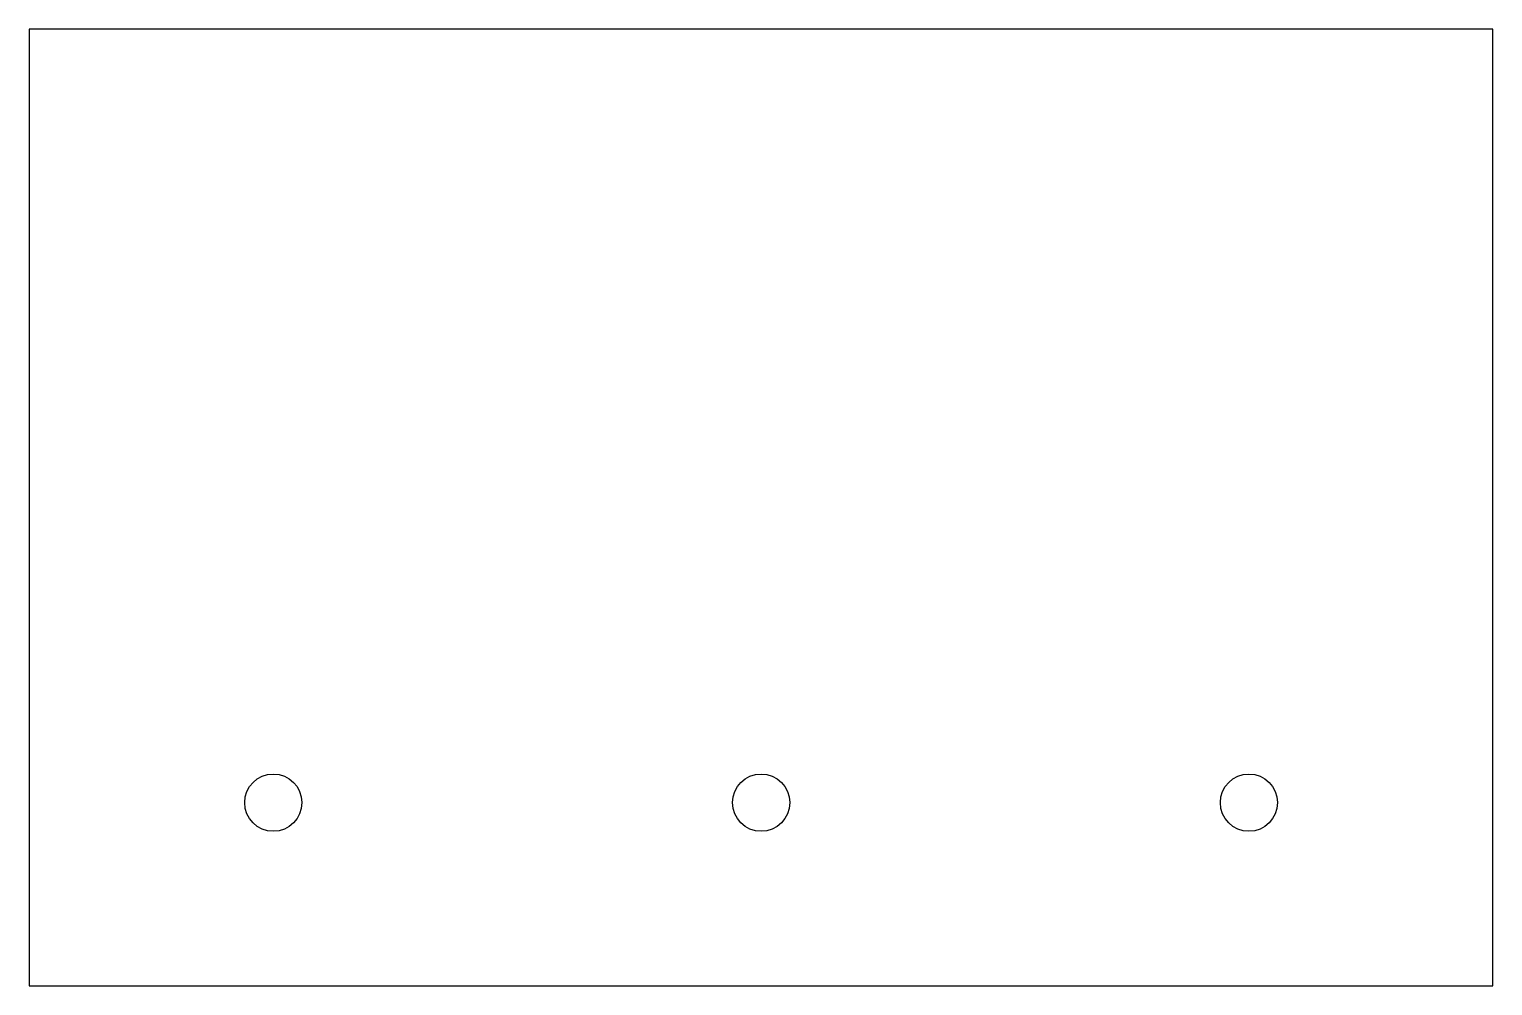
# Model space of a CAD drawing. Extents: x 0 to 24, y 0 to 15.7.
import ezdxf

# ---------------------------------------------------------------- set-up
doc = ezdxf.new("R2010")
doc.units = 0
doc.header["$MEASUREMENT"] = 0
for name, color, linetype in [('15', 4, 'CONTINUOUS'), ('BURN', 1, 'CONTINUOUS'), ('SCRIBE', 1, 'CONTINUOUS'), ('SLOTOVERLAY', 7, 'CONTINUOUS')]:
    doc.layers.add(name, color=color, linetype=linetype)

msp = doc.modelspace()

# ---------------------------------------------------------------- linework, layer by layer
at = {"layer": '15'}
for centre in [(4.002, 3), (12.002, 3), (20.002, 3)]:
    msp.add_circle(centre, 0.469, dxfattribs=at)
at = {"layer": 'BURN'}
for p, q in [((24, 15.675), (0, 15.675)), ((0, 15.675), (0, 0)), ((24, 0), (24, 15.675)), ((0, 0), (24, 0))]:
    msp.add_line(p, q, dxfattribs=at)
at = {"layer": 'SCRIBE'}
for centre in [(1, 8.087), (23, 8.087)]:
    msp.add_circle(centre, 0, dxfattribs=at)
at = {"layer": 'SLOTOVERLAY'}
for centre in [(4.002, 3), (12.002, 3), (20.002, 3)]:
    msp.add_circle(centre, 0.469, dxfattribs=at)

doc.saveas('drawing.dxf')
